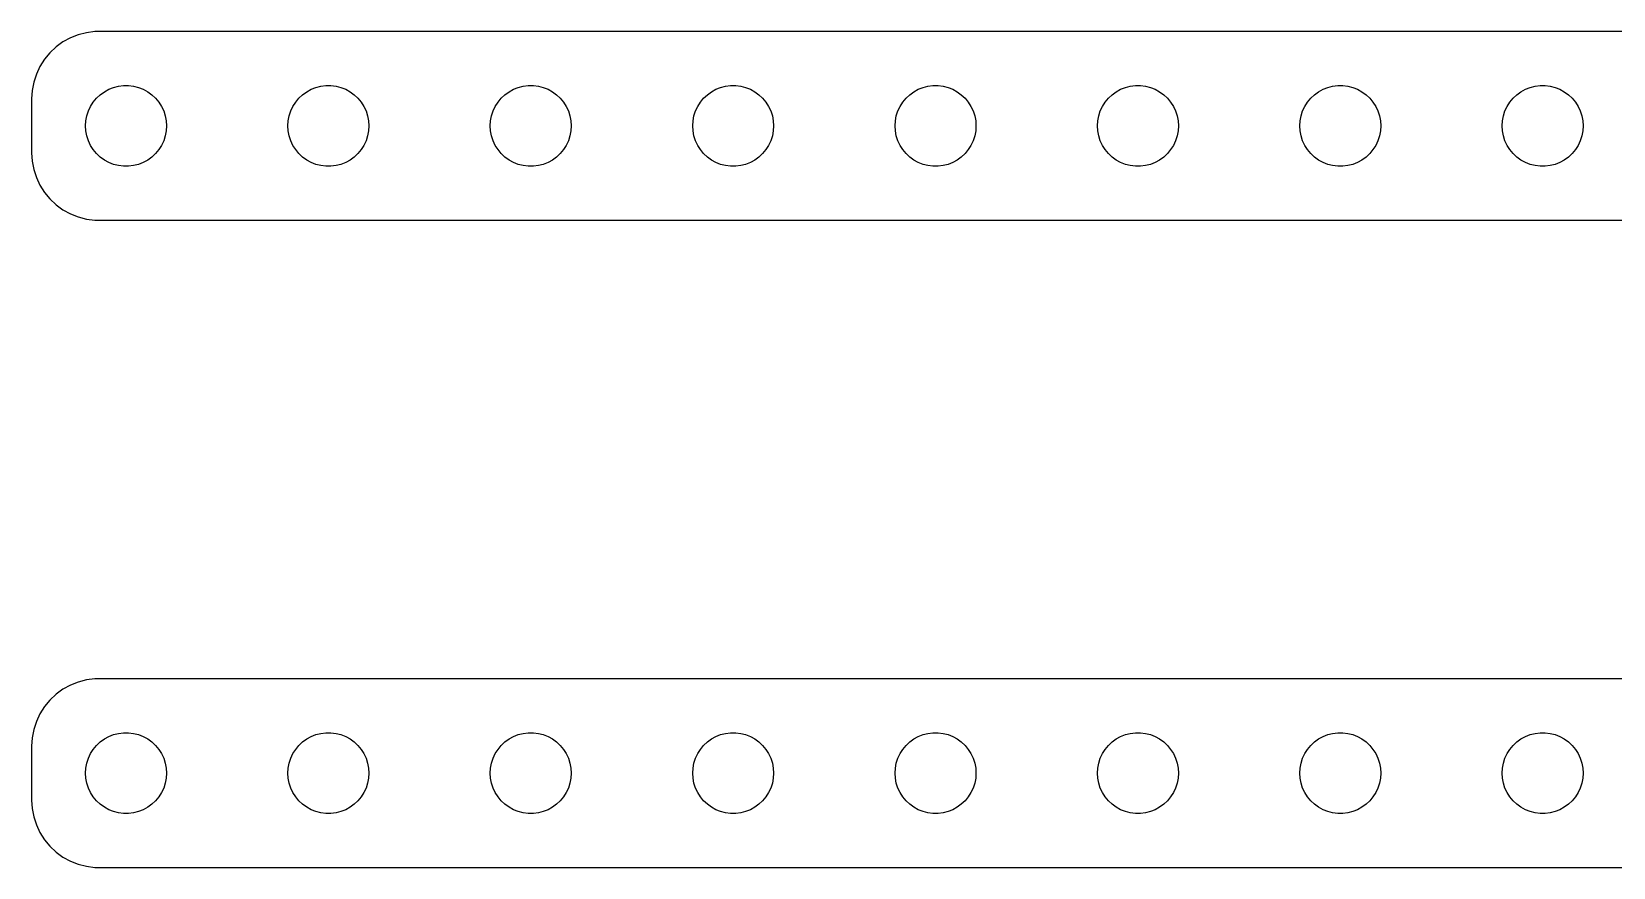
# Model space of a CAD drawing. Header units: metres. Extents: x -116 to 116, y 21 to 51.
# Drawn here: x -116 to -57.4, y 20.5 to 51.5 of the extents above; entities that cross this region are included whole.
import ezdxf

# ---------------------------------------------------------------- set-up
doc = ezdxf.new("R2010")
doc.units = ezdxf.units.M

msp = doc.modelspace()

# ---------------------------------------------------------------- linework, layer by layer
for p, q in [((-114.84, 51.1108), (-115.094, 50.9263)), ((-114.564, 51.2621), (-114.84, 51.1108)), ((-114.273, 51.3776), (-114.564, 51.2621)), ((-113.968, 51.4557), (-114.273, 51.3776)), ((-113.657, 51.4951), (-113.968, 51.4557)), ((113.657, 51.4951), (-113.657, 51.4951)), ((-115.523, 50.4695), (-115.691, 50.2044)), ((-115.322, 50.7114), (-115.523, 50.4695)), ((-115.094, 50.9263), (-115.322, 50.7114)), ((-115.824, 49.9203), (-115.921, 49.6217)), ((-115.691, 50.2044), (-115.824, 49.9203)), ((-115.98, 49.3133), (-116, 49)), ((-115.921, 49.6217), (-115.98, 49.3133)), ((-113.456, 49.1558), (-113.304, 49.2665)), ((-113.304, 49.2665), (-113.139, 49.3572)), ((-113.139, 49.3572), (-112.964, 49.4266)), ((-112.964, 49.4266), (-112.781, 49.4734)), ((-112.781, 49.4734), (-112.594, 49.497)), ((-112.594, 49.497), (-112.406, 49.497)), ((-112.406, 49.497), (-112.219, 49.4734)), ((-112.219, 49.4734), (-112.036, 49.4266)), ((-112.036, 49.4266), (-111.861, 49.3572)), ((-111.861, 49.3572), (-111.696, 49.2665)), ((-111.696, 49.2665), (-111.544, 49.1558)), ((-105.956, 49.1558), (-105.804, 49.2665)), ((-105.804, 49.2665), (-105.639, 49.3572)), ((-105.639, 49.3572), (-105.464, 49.4266)), ((-105.464, 49.4266), (-105.281, 49.4734)), ((-105.281, 49.4734), (-105.094, 49.497)), ((-105.094, 49.497), (-104.906, 49.497)), ((-104.906, 49.497), (-104.719, 49.4734)), ((-104.719, 49.4734), (-104.536, 49.4266)), ((-104.536, 49.4266), (-104.361, 49.3572)), ((-104.361, 49.3572), (-104.196, 49.2665)), ((-104.196, 49.2665), (-104.044, 49.1558)), ((-98.4561, 49.1558), (-98.3037, 49.2665)), ((-98.3037, 49.2665), (-98.1387, 49.3572)), ((-98.1387, 49.3572), (-97.9635, 49.4266)), ((-97.9635, 49.4266), (-97.7811, 49.4734)), ((-97.7811, 49.4734), (-97.5942, 49.497)), ((-97.5942, 49.497), (-97.4058, 49.497)), ((-97.4058, 49.497), (-97.2189, 49.4734)), ((-97.2189, 49.4734), (-97.0365, 49.4266)), ((-97.0365, 49.4266), (-96.8613, 49.3572)), ((-96.8613, 49.3572), (-96.6963, 49.2665)), ((-96.6963, 49.2665), (-96.5439, 49.1558)), ((-90.9561, 49.1558), (-90.8037, 49.2665)), ((-90.8037, 49.2665), (-90.6387, 49.3572)), ((-90.6387, 49.3572), (-90.4635, 49.4266)), ((-90.4635, 49.4266), (-90.2811, 49.4734)), ((-90.2811, 49.4734), (-90.0942, 49.497)), ((-90.0942, 49.497), (-89.9058, 49.497)), ((-89.9058, 49.497), (-89.7189, 49.4734)), ((-89.7189, 49.4734), (-89.5365, 49.4266)), ((-89.5365, 49.4266), (-89.3613, 49.3572)), ((-89.3613, 49.3572), (-89.1963, 49.2665)), ((-89.1963, 49.2665), (-89.0439, 49.1558)), ((-83.4561, 49.1558), (-83.3037, 49.2665)), ((-83.3037, 49.2665), (-83.1387, 49.3572)), ((-83.1387, 49.3572), (-82.9635, 49.4266)), ((-82.9635, 49.4266), (-82.7811, 49.4734)), ((-82.7811, 49.4734), (-82.5942, 49.497)), ((-82.5942, 49.497), (-82.4058, 49.497)), ((-82.4058, 49.497), (-82.2189, 49.4734)), ((-82.2189, 49.4734), (-82.0365, 49.4266)), ((-82.0365, 49.4266), (-81.8613, 49.3572)), ((-81.8613, 49.3572), (-81.6963, 49.2665)), ((-81.6963, 49.2665), (-81.5439, 49.1558)), ((-75.9561, 49.1558), (-75.8037, 49.2665)), ((-75.8037, 49.2665), (-75.6387, 49.3572)), ((-75.6387, 49.3572), (-75.4635, 49.4266)), ((-75.4635, 49.4266), (-75.2811, 49.4734)), ((-75.2811, 49.4734), (-75.0942, 49.497)), ((-75.0942, 49.497), (-74.9058, 49.497)), ((-74.9058, 49.497), (-74.7189, 49.4734)), ((-74.7189, 49.4734), (-74.5365, 49.4266)), ((-74.5365, 49.4266), (-74.3613, 49.3572)), ((-74.3613, 49.3572), (-74.1963, 49.2665)), ((-74.1963, 49.2665), (-74.0439, 49.1558)), ((-68.4561, 49.1558), (-68.3037, 49.2665)), ((-68.3037, 49.2665), (-68.1387, 49.3572)), ((-68.1387, 49.3572), (-67.9635, 49.4266)), ((-67.9635, 49.4266), (-67.7811, 49.4734)), ((-67.7811, 49.4734), (-67.5942, 49.497)), ((-67.5942, 49.497), (-67.4058, 49.497)), ((-67.4058, 49.497), (-67.2189, 49.4734)), ((-67.2189, 49.4734), (-67.0365, 49.4266)), ((-67.0365, 49.4266), (-66.8613, 49.3572)), ((-66.8613, 49.3572), (-66.6963, 49.2665)), ((-66.6963, 49.2665), (-66.5439, 49.1558)), ((-60.9561, 49.1558), (-60.8037, 49.2665)), ((-60.8037, 49.2665), (-60.6387, 49.3572)), ((-60.6387, 49.3572), (-60.4635, 49.4266)), ((-60.4635, 49.4266), (-60.2811, 49.4734)), ((-60.2811, 49.4734), (-60.0942, 49.497)), ((-60.0942, 49.497), (-59.9058, 49.497)), ((-59.9058, 49.497), (-59.7189, 49.4734)), ((-59.7189, 49.4734), (-59.5365, 49.4266)), ((-59.5365, 49.4266), (-59.3613, 49.3572)), ((-59.3613, 49.3572), (-59.1963, 49.2665)), ((-59.1963, 49.2665), (-59.0439, 49.1558)), ((-116, 49), (-116, 47)), ((-113.895, 48.5522), (-113.814, 48.7226)), ((-113.814, 48.7226), (-113.714, 48.8817)), ((-113.714, 48.8817), (-113.593, 49.0268)), ((-113.593, 49.0268), (-113.456, 49.1558)), ((-111.544, 49.1558), (-111.407, 49.0268)), ((-111.407, 49.0268), (-111.286, 48.8817)), ((-111.286, 48.8817), (-111.186, 48.7226)), ((-111.186, 48.7226), (-111.105, 48.5522)), ((-106.395, 48.5522), (-106.314, 48.7226)), ((-106.314, 48.7226), (-106.214, 48.8817)), ((-106.214, 48.8817), (-106.093, 49.0268)), ((-106.093, 49.0268), (-105.956, 49.1558)), ((-104.044, 49.1558), (-103.907, 49.0268)), ((-103.907, 49.0268), (-103.786, 48.8817)), ((-103.786, 48.8817), (-103.686, 48.7226)), ((-103.686, 48.7226), (-103.605, 48.5522)), ((-98.8947, 48.5522), (-98.8145, 48.7226)), ((-98.8145, 48.7226), (-98.7135, 48.8817)), ((-98.7135, 48.8817), (-98.5934, 49.0268)), ((-98.5934, 49.0268), (-98.4561, 49.1558)), ((-96.5439, 49.1558), (-96.4065, 49.0268)), ((-96.4065, 49.0268), (-96.2865, 48.8817)), ((-96.2865, 48.8817), (-96.1855, 48.7226)), ((-96.1855, 48.7226), (-96.1053, 48.5522)), ((-91.3947, 48.5522), (-91.3145, 48.7226)), ((-91.3145, 48.7226), (-91.2135, 48.8817)), ((-91.2135, 48.8817), (-91.0934, 49.0268)), ((-91.0934, 49.0268), (-90.9561, 49.1558)), ((-89.0439, 49.1558), (-88.9065, 49.0268)), ((-88.9065, 49.0268), (-88.7865, 48.8817)), ((-88.7865, 48.8817), (-88.6855, 48.7226)), ((-88.6855, 48.7226), (-88.6053, 48.5522)), ((-83.8947, 48.5522), (-83.8145, 48.7226)), ((-83.8145, 48.7226), (-83.7135, 48.8817)), ((-83.7135, 48.8817), (-83.5934, 49.0268)), ((-83.5934, 49.0268), (-83.4561, 49.1558)), ((-81.5439, 49.1558), (-81.4065, 49.0268)), ((-81.4065, 49.0268), (-81.2865, 48.8817)), ((-81.2865, 48.8817), (-81.1855, 48.7226)), ((-81.1855, 48.7226), (-81.1053, 48.5522)), ((-76.3947, 48.5522), (-76.3145, 48.7226)), ((-76.3145, 48.7226), (-76.2135, 48.8817)), ((-76.2135, 48.8817), (-76.0934, 49.0268)), ((-76.0934, 49.0268), (-75.9561, 49.1558)), ((-74.0439, 49.1558), (-73.9065, 49.0268)), ((-73.9065, 49.0268), (-73.7865, 48.8817)), ((-73.7865, 48.8817), (-73.6855, 48.7226)), ((-73.6855, 48.7226), (-73.6053, 48.5522)), ((-68.8947, 48.5522), (-68.8145, 48.7226)), ((-68.8145, 48.7226), (-68.7135, 48.8817)), ((-68.7135, 48.8817), (-68.5934, 49.0268)), ((-68.5934, 49.0268), (-68.4561, 49.1558)), ((-66.5439, 49.1558), (-66.4065, 49.0268)), ((-66.4065, 49.0268), (-66.2865, 48.8817)), ((-66.2865, 48.8817), (-66.1855, 48.7226)), ((-66.1855, 48.7226), (-66.1053, 48.5522)), ((-61.3947, 48.5522), (-61.3145, 48.7226)), ((-61.3145, 48.7226), (-61.2135, 48.8817)), ((-61.2135, 48.8817), (-61.0934, 49.0268)), ((-61.0934, 49.0268), (-60.9561, 49.1558)), ((-59.0439, 49.1558), (-58.9065, 49.0268)), ((-58.9065, 49.0268), (-58.7865, 48.8817)), ((-58.7865, 48.8817), (-58.6855, 48.7226)), ((-58.6855, 48.7226), (-58.6053, 48.5522)), ((-114, 48), (-113.988, 48.188)), ((-113.988, 48.188), (-113.953, 48.373)), ((-113.953, 48.373), (-113.895, 48.5522)), ((-111.105, 48.5522), (-111.047, 48.373)), ((-111.047, 48.373), (-111.012, 48.188)), ((-111.012, 48.188), (-111, 48)), ((-106.5, 48), (-106.488, 48.188)), ((-106.488, 48.188), (-106.453, 48.373)), ((-106.453, 48.373), (-106.395, 48.5522)), ((-103.605, 48.5522), (-103.547, 48.373)), ((-103.547, 48.373), (-103.512, 48.188)), ((-103.512, 48.188), (-103.5, 48)), ((-99, 48), (-98.9882, 48.188)), ((-98.9882, 48.188), (-98.9529, 48.373)), ((-98.9529, 48.373), (-98.8947, 48.5522)), ((-96.1053, 48.5522), (-96.0471, 48.373)), ((-96.0471, 48.373), (-96.0118, 48.188)), ((-96.0118, 48.188), (-96, 48)), ((-91.5, 48), (-91.4882, 48.188)), ((-91.4882, 48.188), (-91.4529, 48.373)), ((-91.4529, 48.373), (-91.3947, 48.5522)), ((-88.6053, 48.5522), (-88.5471, 48.373)), ((-88.5471, 48.373), (-88.5118, 48.188)), ((-88.5118, 48.188), (-88.5, 48)), ((-84, 48), (-83.9882, 48.188)), ((-83.9882, 48.188), (-83.9529, 48.373)), ((-83.9529, 48.373), (-83.8947, 48.5522)), ((-81.1053, 48.5522), (-81.0471, 48.373)), ((-81.0471, 48.373), (-81.0118, 48.188)), ((-81.0118, 48.188), (-81, 48)), ((-76.5, 48), (-76.4882, 48.188)), ((-76.4882, 48.188), (-76.4529, 48.373)), ((-76.4529, 48.373), (-76.3947, 48.5522)), ((-73.6053, 48.5522), (-73.5471, 48.373)), ((-73.5471, 48.373), (-73.5118, 48.188)), ((-73.5118, 48.188), (-73.5, 48)), ((-69, 48), (-68.9882, 48.188)), ((-68.9882, 48.188), (-68.9529, 48.373)), ((-68.9529, 48.373), (-68.8947, 48.5522)), ((-66.1053, 48.5522), (-66.0471, 48.373)), ((-66.0471, 48.373), (-66.0118, 48.188)), ((-66.0118, 48.188), (-66, 48)), ((-61.5, 48), (-61.4882, 48.188)), ((-61.4882, 48.188), (-61.4529, 48.373)), ((-61.4529, 48.373), (-61.3947, 48.5522)), ((-58.6053, 48.5522), (-58.5471, 48.373)), ((-58.5471, 48.373), (-58.5118, 48.188)), ((-58.5118, 48.188), (-58.5, 48)), ((-113.988, 47.812), (-114, 48)), ((-113.953, 47.627), (-113.988, 47.812)), ((-113.895, 47.4478), (-113.953, 47.627)), ((-111.047, 47.627), (-111.105, 47.4478)), ((-111.012, 47.812), (-111.047, 47.627)), ((-111, 48), (-111.012, 47.812)), ((-106.488, 47.812), (-106.5, 48)), ((-106.453, 47.627), (-106.488, 47.812)), ((-106.395, 47.4478), (-106.453, 47.627)), ((-103.547, 47.627), (-103.605, 47.4478)), ((-103.512, 47.812), (-103.547, 47.627)), ((-103.5, 48), (-103.512, 47.812)), ((-98.9882, 47.812), (-99, 48)), ((-98.9529, 47.627), (-98.9882, 47.812)), ((-98.8947, 47.4478), (-98.9529, 47.627)), ((-96.0471, 47.627), (-96.1053, 47.4478)), ((-96.0118, 47.812), (-96.0471, 47.627)), ((-96, 48), (-96.0118, 47.812)), ((-91.4882, 47.812), (-91.5, 48)), ((-91.4529, 47.627), (-91.4882, 47.812)), ((-91.3947, 47.4478), (-91.4529, 47.627)), ((-88.5471, 47.627), (-88.6053, 47.4478)), ((-88.5118, 47.812), (-88.5471, 47.627)), ((-88.5, 48), (-88.5118, 47.812)), ((-83.9882, 47.812), (-84, 48)), ((-83.9529, 47.627), (-83.9882, 47.812)), ((-83.8947, 47.4478), (-83.9529, 47.627)), ((-81.0471, 47.627), (-81.1053, 47.4478)), ((-81.0118, 47.812), (-81.0471, 47.627)), ((-81, 48), (-81.0118, 47.812)), ((-76.4882, 47.812), (-76.5, 48)), ((-76.4529, 47.627), (-76.4882, 47.812)), ((-76.3947, 47.4478), (-76.4529, 47.627)), ((-73.5471, 47.627), (-73.6053, 47.4478)), ((-73.5118, 47.812), (-73.5471, 47.627)), ((-73.5, 48), (-73.5118, 47.812)), ((-68.9882, 47.812), (-69, 48)), ((-68.9529, 47.627), (-68.9882, 47.812)), ((-68.8947, 47.4478), (-68.9529, 47.627)), ((-66.0471, 47.627), (-66.1053, 47.4478)), ((-66.0118, 47.812), (-66.0471, 47.627)), ((-66, 48), (-66.0118, 47.812)), ((-61.4882, 47.812), (-61.5, 48)), ((-61.4529, 47.627), (-61.4882, 47.812)), ((-61.3947, 47.4478), (-61.4529, 47.627)), ((-58.5471, 47.627), (-58.6053, 47.4478)), ((-58.5118, 47.812), (-58.5471, 47.627)), ((-58.5, 48), (-58.5118, 47.812)), ((-116, 47), (-115.98, 46.6867)), ((-113.814, 47.2774), (-113.895, 47.4478)), ((-113.714, 47.1183), (-113.814, 47.2774)), ((-113.593, 46.9732), (-113.714, 47.1183)), ((-113.456, 46.8442), (-113.593, 46.9732)), ((-111.407, 46.9732), (-111.544, 46.8442)), ((-111.286, 47.1183), (-111.407, 46.9732)), ((-111.186, 47.2774), (-111.286, 47.1183)), ((-111.105, 47.4478), (-111.186, 47.2774)), ((-106.314, 47.2774), (-106.395, 47.4478)), ((-106.214, 47.1183), (-106.314, 47.2774)), ((-106.093, 46.9732), (-106.214, 47.1183)), ((-105.956, 46.8442), (-106.093, 46.9732)), ((-103.907, 46.9732), (-104.044, 46.8442)), ((-103.786, 47.1183), (-103.907, 46.9732)), ((-103.686, 47.2774), (-103.786, 47.1183)), ((-103.605, 47.4478), (-103.686, 47.2774)), ((-98.8145, 47.2774), (-98.8947, 47.4478)), ((-98.7135, 47.1183), (-98.8145, 47.2774)), ((-98.5934, 46.9732), (-98.7135, 47.1183)), ((-98.4561, 46.8442), (-98.5934, 46.9732)), ((-96.4065, 46.9732), (-96.5439, 46.8442)), ((-96.2865, 47.1183), (-96.4065, 46.9732)), ((-96.1855, 47.2774), (-96.2865, 47.1183)), ((-96.1053, 47.4478), (-96.1855, 47.2774)), ((-91.3145, 47.2774), (-91.3947, 47.4478)), ((-91.2135, 47.1183), (-91.3145, 47.2774)), ((-91.0934, 46.9732), (-91.2135, 47.1183)), ((-90.9561, 46.8442), (-91.0934, 46.9732)), ((-88.9065, 46.9732), (-89.0439, 46.8442)), ((-88.7865, 47.1183), (-88.9065, 46.9732)), ((-88.6855, 47.2774), (-88.7865, 47.1183)), ((-88.6053, 47.4478), (-88.6855, 47.2774)), ((-83.8145, 47.2774), (-83.8947, 47.4478)), ((-83.7135, 47.1183), (-83.8145, 47.2774)), ((-83.5934, 46.9732), (-83.7135, 47.1183)), ((-83.4561, 46.8442), (-83.5934, 46.9732)), ((-81.4065, 46.9732), (-81.5439, 46.8442)), ((-81.2865, 47.1183), (-81.4065, 46.9732)), ((-81.1855, 47.2774), (-81.2865, 47.1183)), ((-81.1053, 47.4478), (-81.1855, 47.2774)), ((-76.3145, 47.2774), (-76.3947, 47.4478)), ((-76.2135, 47.1183), (-76.3145, 47.2774)), ((-76.0934, 46.9732), (-76.2135, 47.1183)), ((-75.9561, 46.8442), (-76.0934, 46.9732)), ((-73.9065, 46.9732), (-74.0439, 46.8442)), ((-73.7865, 47.1183), (-73.9065, 46.9732)), ((-73.6855, 47.2774), (-73.7865, 47.1183)), ((-73.6053, 47.4478), (-73.6855, 47.2774)), ((-68.8145, 47.2774), (-68.8947, 47.4478)), ((-68.7135, 47.1183), (-68.8145, 47.2774)), ((-68.5934, 46.9732), (-68.7135, 47.1183)), ((-68.4561, 46.8442), (-68.5934, 46.9732)), ((-66.4065, 46.9732), (-66.5439, 46.8442)), ((-66.2865, 47.1183), (-66.4065, 46.9732)), ((-66.1855, 47.2774), (-66.2865, 47.1183)), ((-66.1053, 47.4478), (-66.1855, 47.2774)), ((-61.3145, 47.2774), (-61.3947, 47.4478)), ((-61.2135, 47.1183), (-61.3145, 47.2774)), ((-61.0934, 46.9732), (-61.2135, 47.1183)), ((-60.9561, 46.8442), (-61.0934, 46.9732)), ((-58.9065, 46.9732), (-59.0439, 46.8442)), ((-58.7865, 47.1183), (-58.9065, 46.9732)), ((-58.6855, 47.2774), (-58.7865, 47.1183)), ((-58.6053, 47.4478), (-58.6855, 47.2774)), ((-115.98, 46.6867), (-115.921, 46.3783)), ((-115.921, 46.3783), (-115.824, 46.0797)), ((-113.304, 46.7335), (-113.456, 46.8442)), ((-113.139, 46.6428), (-113.304, 46.7335)), ((-112.964, 46.5734), (-113.139, 46.6428)), ((-112.781, 46.5266), (-112.964, 46.5734)), ((-112.594, 46.503), (-112.781, 46.5266)), ((-112.406, 46.503), (-112.594, 46.503)), ((-112.219, 46.5266), (-112.406, 46.503)), ((-112.036, 46.5734), (-112.219, 46.5266)), ((-111.861, 46.6428), (-112.036, 46.5734)), ((-111.696, 46.7335), (-111.861, 46.6428)), ((-111.544, 46.8442), (-111.696, 46.7335)), ((-105.804, 46.7335), (-105.956, 46.8442)), ((-105.639, 46.6428), (-105.804, 46.7335)), ((-105.464, 46.5734), (-105.639, 46.6428)), ((-105.281, 46.5266), (-105.464, 46.5734)), ((-105.094, 46.503), (-105.281, 46.5266)), ((-104.906, 46.503), (-105.094, 46.503)), ((-104.719, 46.5266), (-104.906, 46.503)), ((-104.536, 46.5734), (-104.719, 46.5266)), ((-104.361, 46.6428), (-104.536, 46.5734)), ((-104.196, 46.7335), (-104.361, 46.6428)), ((-104.044, 46.8442), (-104.196, 46.7335)), ((-98.3037, 46.7335), (-98.4561, 46.8442)), ((-98.1387, 46.6428), (-98.3037, 46.7335)), ((-97.9635, 46.5734), (-98.1387, 46.6428)), ((-97.7811, 46.5266), (-97.9635, 46.5734)), ((-97.5942, 46.503), (-97.7811, 46.5266)), ((-97.4058, 46.503), (-97.5942, 46.503)), ((-97.2189, 46.5266), (-97.4058, 46.503)), ((-97.0365, 46.5734), (-97.2189, 46.5266)), ((-96.8613, 46.6428), (-97.0365, 46.5734)), ((-96.6963, 46.7335), (-96.8613, 46.6428)), ((-96.5439, 46.8442), (-96.6963, 46.7335)), ((-90.8037, 46.7335), (-90.9561, 46.8442)), ((-90.6387, 46.6428), (-90.8037, 46.7335)), ((-90.4635, 46.5734), (-90.6387, 46.6428)), ((-90.2811, 46.5266), (-90.4635, 46.5734)), ((-90.0942, 46.503), (-90.2811, 46.5266)), ((-89.9058, 46.503), (-90.0942, 46.503)), ((-89.7189, 46.5266), (-89.9058, 46.503)), ((-89.5365, 46.5734), (-89.7189, 46.5266)), ((-89.3613, 46.6428), (-89.5365, 46.5734)), ((-89.1963, 46.7335), (-89.3613, 46.6428)), ((-89.0439, 46.8442), (-89.1963, 46.7335)), ((-83.3037, 46.7335), (-83.4561, 46.8442)), ((-83.1387, 46.6428), (-83.3037, 46.7335)), ((-82.9635, 46.5734), (-83.1387, 46.6428)), ((-82.7811, 46.5266), (-82.9635, 46.5734)), ((-82.5942, 46.503), (-82.7811, 46.5266)), ((-82.4058, 46.503), (-82.5942, 46.503)), ((-82.2189, 46.5266), (-82.4058, 46.503)), ((-82.0365, 46.5734), (-82.2189, 46.5266)), ((-81.8613, 46.6428), (-82.0365, 46.5734)), ((-81.6963, 46.7335), (-81.8613, 46.6428)), ((-81.5439, 46.8442), (-81.6963, 46.7335)), ((-75.8037, 46.7335), (-75.9561, 46.8442)), ((-75.6387, 46.6428), (-75.8037, 46.7335)), ((-75.4635, 46.5734), (-75.6387, 46.6428)), ((-75.2811, 46.5266), (-75.4635, 46.5734)), ((-75.0942, 46.503), (-75.2811, 46.5266)), ((-74.9058, 46.503), (-75.0942, 46.503)), ((-74.7189, 46.5266), (-74.9058, 46.503)), ((-74.5365, 46.5734), (-74.7189, 46.5266)), ((-74.3613, 46.6428), (-74.5365, 46.5734)), ((-74.1963, 46.7335), (-74.3613, 46.6428)), ((-74.0439, 46.8442), (-74.1963, 46.7335)), ((-68.3037, 46.7335), (-68.4561, 46.8442)), ((-68.1387, 46.6428), (-68.3037, 46.7335)), ((-67.9635, 46.5734), (-68.1387, 46.6428)), ((-67.7811, 46.5266), (-67.9635, 46.5734)), ((-67.5942, 46.503), (-67.7811, 46.5266)), ((-67.4058, 46.503), (-67.5942, 46.503)), ((-67.2189, 46.5266), (-67.4058, 46.503)), ((-67.0365, 46.5734), (-67.2189, 46.5266)), ((-66.8613, 46.6428), (-67.0365, 46.5734)), ((-66.6963, 46.7335), (-66.8613, 46.6428)), ((-66.5439, 46.8442), (-66.6963, 46.7335)), ((-60.8037, 46.7335), (-60.9561, 46.8442)), ((-60.6387, 46.6428), (-60.8037, 46.7335)), ((-60.4635, 46.5734), (-60.6387, 46.6428)), ((-60.2811, 46.5266), (-60.4635, 46.5734)), ((-60.0942, 46.503), (-60.2811, 46.5266)), ((-59.9058, 46.503), (-60.0942, 46.503)), ((-59.7189, 46.5266), (-59.9058, 46.503)), ((-59.5365, 46.5734), (-59.7189, 46.5266)), ((-59.3613, 46.6428), (-59.5365, 46.5734)), ((-59.1963, 46.7335), (-59.3613, 46.6428)), ((-59.0439, 46.8442), (-59.1963, 46.7335)), ((-115.824, 46.0797), (-115.691, 45.7956)), ((-115.691, 45.7956), (-115.523, 45.5305)), ((-115.523, 45.5305), (-115.322, 45.2886)), ((-115.322, 45.2886), (-115.094, 45.0737)), ((-115.094, 45.0737), (-114.84, 44.8892)), ((-114.84, 44.8892), (-114.564, 44.7379)), ((-114.564, 44.7379), (-114.273, 44.6224)), ((-114.273, 44.6224), (-113.968, 44.5443)), ((-113.968, 44.5443), (-113.657, 44.5049)), ((-113.657, 44.5049), (113.657, 44.5049)), ((-114.84, 27.1108), (-115.094, 26.9263)), ((-114.564, 27.2621), (-114.84, 27.1108)), ((-114.273, 27.3776), (-114.564, 27.2621)), ((-113.968, 27.4557), (-114.273, 27.3776)), ((-113.657, 27.4951), (-113.968, 27.4557)), ((113.657, 27.4951), (-113.657, 27.4951)), ((-115.523, 26.4695), (-115.691, 26.2044)), ((-115.322, 26.7114), (-115.523, 26.4695)), ((-115.094, 26.9263), (-115.322, 26.7114)), ((-115.824, 25.9203), (-115.921, 25.6217)), ((-115.691, 26.2044), (-115.824, 25.9203)), ((-115.98, 25.3133), (-116, 25)), ((-115.921, 25.6217), (-115.98, 25.3133)), ((-113.456, 25.1558), (-113.304, 25.2665)), ((-113.304, 25.2665), (-113.139, 25.3572)), ((-113.139, 25.3572), (-112.964, 25.4266)), ((-112.964, 25.4266), (-112.781, 25.4734)), ((-112.781, 25.4734), (-112.594, 25.497)), ((-112.594, 25.497), (-112.406, 25.497)), ((-112.406, 25.497), (-112.219, 25.4734)), ((-112.219, 25.4734), (-112.036, 25.4266)), ((-112.036, 25.4266), (-111.861, 25.3572)), ((-111.861, 25.3572), (-111.696, 25.2665)), ((-111.696, 25.2665), (-111.544, 25.1558)), ((-105.956, 25.1558), (-105.804, 25.2665)), ((-105.804, 25.2665), (-105.639, 25.3572)), ((-105.639, 25.3572), (-105.464, 25.4266)), ((-105.464, 25.4266), (-105.281, 25.4734)), ((-105.281, 25.4734), (-105.094, 25.497)), ((-105.094, 25.497), (-104.906, 25.497)), ((-104.906, 25.497), (-104.719, 25.4734)), ((-104.719, 25.4734), (-104.536, 25.4266)), ((-104.536, 25.4266), (-104.361, 25.3572)), ((-104.361, 25.3572), (-104.196, 25.2665)), ((-104.196, 25.2665), (-104.044, 25.1558)), ((-98.4561, 25.1558), (-98.3037, 25.2665)), ((-98.3037, 25.2665), (-98.1387, 25.3572)), ((-98.1387, 25.3572), (-97.9635, 25.4266)), ((-97.9635, 25.4266), (-97.7811, 25.4734)), ((-97.7811, 25.4734), (-97.5942, 25.497)), ((-97.5942, 25.497), (-97.4058, 25.497)), ((-97.4058, 25.497), (-97.2189, 25.4734)), ((-97.2189, 25.4734), (-97.0365, 25.4266)), ((-97.0365, 25.4266), (-96.8613, 25.3572)), ((-96.8613, 25.3572), (-96.6963, 25.2665)), ((-96.6963, 25.2665), (-96.5439, 25.1558)), ((-90.9561, 25.1558), (-90.8037, 25.2665)), ((-90.8037, 25.2665), (-90.6387, 25.3572)), ((-90.6387, 25.3572), (-90.4635, 25.4266)), ((-90.4635, 25.4266), (-90.2811, 25.4734)), ((-90.2811, 25.4734), (-90.0942, 25.497)), ((-90.0942, 25.497), (-89.9058, 25.497)), ((-89.9058, 25.497), (-89.7189, 25.4734)), ((-89.7189, 25.4734), (-89.5365, 25.4266)), ((-89.5365, 25.4266), (-89.3613, 25.3572)), ((-89.3613, 25.3572), (-89.1963, 25.2665)), ((-89.1963, 25.2665), (-89.0439, 25.1558)), ((-83.4561, 25.1558), (-83.3037, 25.2665)), ((-83.3037, 25.2665), (-83.1387, 25.3572)), ((-83.1387, 25.3572), (-82.9635, 25.4266)), ((-82.9635, 25.4266), (-82.7811, 25.4734)), ((-82.7811, 25.4734), (-82.5942, 25.497)), ((-82.5942, 25.497), (-82.4058, 25.497)), ((-82.4058, 25.497), (-82.2189, 25.4734)), ((-82.2189, 25.4734), (-82.0365, 25.4266)), ((-82.0365, 25.4266), (-81.8613, 25.3572)), ((-81.8613, 25.3572), (-81.6963, 25.2665)), ((-81.6963, 25.2665), (-81.5439, 25.1558)), ((-75.9561, 25.1558), (-75.8037, 25.2665)), ((-75.8037, 25.2665), (-75.6387, 25.3572)), ((-75.6387, 25.3572), (-75.4635, 25.4266)), ((-75.4635, 25.4266), (-75.2811, 25.4734)), ((-75.2811, 25.4734), (-75.0942, 25.497)), ((-75.0942, 25.497), (-74.9058, 25.497)), ((-74.9058, 25.497), (-74.7189, 25.4734)), ((-74.7189, 25.4734), (-74.5365, 25.4266)), ((-74.5365, 25.4266), (-74.3613, 25.3572)), ((-74.3613, 25.3572), (-74.1963, 25.2665)), ((-74.1963, 25.2665), (-74.0439, 25.1558)), ((-68.4561, 25.1558), (-68.3037, 25.2665)), ((-68.3037, 25.2665), (-68.1387, 25.3572)), ((-68.1387, 25.3572), (-67.9635, 25.4266)), ((-67.9635, 25.4266), (-67.7811, 25.4734)), ((-67.7811, 25.4734), (-67.5942, 25.497)), ((-67.5942, 25.497), (-67.4058, 25.497)), ((-67.4058, 25.497), (-67.2189, 25.4734)), ((-67.2189, 25.4734), (-67.0365, 25.4266)), ((-67.0365, 25.4266), (-66.8613, 25.3572)), ((-66.8613, 25.3572), (-66.6963, 25.2665)), ((-66.6963, 25.2665), (-66.5439, 25.1558)), ((-60.9561, 25.1558), (-60.8037, 25.2665)), ((-60.8037, 25.2665), (-60.6387, 25.3572)), ((-60.6387, 25.3572), (-60.4635, 25.4266)), ((-60.4635, 25.4266), (-60.2811, 25.4734)), ((-60.2811, 25.4734), (-60.0942, 25.497)), ((-60.0942, 25.497), (-59.9058, 25.497)), ((-59.9058, 25.497), (-59.7189, 25.4734)), ((-59.7189, 25.4734), (-59.5365, 25.4266)), ((-59.5365, 25.4266), (-59.3613, 25.3572)), ((-59.3613, 25.3572), (-59.1963, 25.2665)), ((-59.1963, 25.2665), (-59.0439, 25.1558)), ((-116, 25), (-116, 23)), ((-113.895, 24.5522), (-113.814, 24.7226)), ((-113.814, 24.7226), (-113.714, 24.8817)), ((-113.714, 24.8817), (-113.593, 25.0268)), ((-113.593, 25.0268), (-113.456, 25.1558)), ((-111.544, 25.1558), (-111.407, 25.0268)), ((-111.407, 25.0268), (-111.286, 24.8817)), ((-111.286, 24.8817), (-111.186, 24.7226)), ((-111.186, 24.7226), (-111.105, 24.5522)), ((-106.395, 24.5522), (-106.314, 24.7226)), ((-106.314, 24.7226), (-106.214, 24.8817)), ((-106.214, 24.8817), (-106.093, 25.0268)), ((-106.093, 25.0268), (-105.956, 25.1558)), ((-104.044, 25.1558), (-103.907, 25.0268)), ((-103.907, 25.0268), (-103.786, 24.8817)), ((-103.786, 24.8817), (-103.686, 24.7226)), ((-103.686, 24.7226), (-103.605, 24.5522)), ((-98.8947, 24.5522), (-98.8145, 24.7226)), ((-98.8145, 24.7226), (-98.7135, 24.8817)), ((-98.7135, 24.8817), (-98.5934, 25.0268)), ((-98.5934, 25.0268), (-98.4561, 25.1558)), ((-96.5439, 25.1558), (-96.4065, 25.0268)), ((-96.4065, 25.0268), (-96.2865, 24.8817)), ((-96.2865, 24.8817), (-96.1855, 24.7226)), ((-96.1855, 24.7226), (-96.1053, 24.5522)), ((-91.3947, 24.5522), (-91.3145, 24.7226)), ((-91.3145, 24.7226), (-91.2135, 24.8817)), ((-91.2135, 24.8817), (-91.0934, 25.0268)), ((-91.0934, 25.0268), (-90.9561, 25.1558)), ((-89.0439, 25.1558), (-88.9065, 25.0268)), ((-88.9065, 25.0268), (-88.7865, 24.8817)), ((-88.7865, 24.8817), (-88.6855, 24.7226)), ((-88.6855, 24.7226), (-88.6053, 24.5522)), ((-83.8947, 24.5522), (-83.8145, 24.7226)), ((-83.8145, 24.7226), (-83.7135, 24.8817)), ((-83.7135, 24.8817), (-83.5934, 25.0268)), ((-83.5934, 25.0268), (-83.4561, 25.1558)), ((-81.5439, 25.1558), (-81.4065, 25.0268)), ((-81.4065, 25.0268), (-81.2865, 24.8817)), ((-81.2865, 24.8817), (-81.1855, 24.7226)), ((-81.1855, 24.7226), (-81.1053, 24.5522)), ((-76.3947, 24.5522), (-76.3145, 24.7226)), ((-76.3145, 24.7226), (-76.2135, 24.8817)), ((-76.2135, 24.8817), (-76.0934, 25.0268)), ((-76.0934, 25.0268), (-75.9561, 25.1558)), ((-74.0439, 25.1558), (-73.9065, 25.0268)), ((-73.9065, 25.0268), (-73.7865, 24.8817)), ((-73.7865, 24.8817), (-73.6855, 24.7226)), ((-73.6855, 24.7226), (-73.6053, 24.5522)), ((-68.8947, 24.5522), (-68.8145, 24.7226)), ((-68.8145, 24.7226), (-68.7135, 24.8817)), ((-68.7135, 24.8817), (-68.5934, 25.0268)), ((-68.5934, 25.0268), (-68.4561, 25.1558)), ((-66.5439, 25.1558), (-66.4065, 25.0268)), ((-66.4065, 25.0268), (-66.2865, 24.8817)), ((-66.2865, 24.8817), (-66.1855, 24.7226)), ((-66.1855, 24.7226), (-66.1053, 24.5522)), ((-61.3947, 24.5522), (-61.3145, 24.7226)), ((-61.3145, 24.7226), (-61.2135, 24.8817)), ((-61.2135, 24.8817), (-61.0934, 25.0268)), ((-61.0934, 25.0268), (-60.9561, 25.1558)), ((-59.0439, 25.1558), (-58.9065, 25.0268)), ((-58.9065, 25.0268), (-58.7865, 24.8817)), ((-58.7865, 24.8817), (-58.6855, 24.7226)), ((-58.6855, 24.7226), (-58.6053, 24.5522)), ((-114, 24), (-113.988, 24.188)), ((-113.988, 24.188), (-113.953, 24.373)), ((-113.953, 24.373), (-113.895, 24.5522)), ((-111.105, 24.5522), (-111.047, 24.373)), ((-111.047, 24.373), (-111.012, 24.188)), ((-111.012, 24.188), (-111, 24)), ((-106.5, 24), (-106.488, 24.188)), ((-106.488, 24.188), (-106.453, 24.373)), ((-106.453, 24.373), (-106.395, 24.5522)), ((-103.605, 24.5522), (-103.547, 24.373)), ((-103.547, 24.373), (-103.512, 24.188)), ((-103.512, 24.188), (-103.5, 24)), ((-99, 24), (-98.9882, 24.188)), ((-98.9882, 24.188), (-98.9529, 24.373)), ((-98.9529, 24.373), (-98.8947, 24.5522)), ((-96.1053, 24.5522), (-96.0471, 24.373)), ((-96.0471, 24.373), (-96.0118, 24.188)), ((-96.0118, 24.188), (-96, 24)), ((-91.5, 24), (-91.4882, 24.188)), ((-91.4882, 24.188), (-91.4529, 24.373)), ((-91.4529, 24.373), (-91.3947, 24.5522)), ((-88.6053, 24.5522), (-88.5471, 24.373)), ((-88.5471, 24.373), (-88.5118, 24.188)), ((-88.5118, 24.188), (-88.5, 24)), ((-84, 24), (-83.9882, 24.188)), ((-83.9882, 24.188), (-83.9529, 24.373)), ((-83.9529, 24.373), (-83.8947, 24.5522)), ((-81.1053, 24.5522), (-81.0471, 24.373)), ((-81.0471, 24.373), (-81.0118, 24.188)), ((-81.0118, 24.188), (-81, 24)), ((-76.5, 24), (-76.4882, 24.188)), ((-76.4882, 24.188), (-76.4529, 24.373)), ((-76.4529, 24.373), (-76.3947, 24.5522)), ((-73.6053, 24.5522), (-73.5471, 24.373)), ((-73.5471, 24.373), (-73.5118, 24.188)), ((-73.5118, 24.188), (-73.5, 24)), ((-69, 24), (-68.9882, 24.188)), ((-68.9882, 24.188), (-68.9529, 24.373)), ((-68.9529, 24.373), (-68.8947, 24.5522)), ((-66.1053, 24.5522), (-66.0471, 24.373)), ((-66.0471, 24.373), (-66.0118, 24.188)), ((-66.0118, 24.188), (-66, 24)), ((-61.5, 24), (-61.4882, 24.188)), ((-61.4882, 24.188), (-61.4529, 24.373)), ((-61.4529, 24.373), (-61.3947, 24.5522)), ((-58.6053, 24.5522), (-58.5471, 24.373)), ((-58.5471, 24.373), (-58.5118, 24.188)), ((-58.5118, 24.188), (-58.5, 24)), ((-113.988, 23.812), (-114, 24)), ((-113.953, 23.627), (-113.988, 23.812)), ((-113.895, 23.4478), (-113.953, 23.627)), ((-111.047, 23.627), (-111.105, 23.4478)), ((-111.012, 23.812), (-111.047, 23.627)), ((-111, 24), (-111.012, 23.812)), ((-106.488, 23.812), (-106.5, 24)), ((-106.453, 23.627), (-106.488, 23.812)), ((-106.395, 23.4478), (-106.453, 23.627)), ((-103.547, 23.627), (-103.605, 23.4478)), ((-103.512, 23.812), (-103.547, 23.627)), ((-103.5, 24), (-103.512, 23.812)), ((-98.9882, 23.812), (-99, 24)), ((-98.9529, 23.627), (-98.9882, 23.812)), ((-98.8947, 23.4478), (-98.9529, 23.627)), ((-96.0471, 23.627), (-96.1053, 23.4478)), ((-96.0118, 23.812), (-96.0471, 23.627)), ((-96, 24), (-96.0118, 23.812)), ((-91.4882, 23.812), (-91.5, 24)), ((-91.4529, 23.627), (-91.4882, 23.812)), ((-91.3947, 23.4478), (-91.4529, 23.627)), ((-88.5471, 23.627), (-88.6053, 23.4478)), ((-88.5118, 23.812), (-88.5471, 23.627)), ((-88.5, 24), (-88.5118, 23.812)), ((-83.9882, 23.812), (-84, 24)), ((-83.9529, 23.627), (-83.9882, 23.812)), ((-83.8947, 23.4478), (-83.9529, 23.627)), ((-81.0471, 23.627), (-81.1053, 23.4478)), ((-81.0118, 23.812), (-81.0471, 23.627)), ((-81, 24), (-81.0118, 23.812)), ((-76.4882, 23.812), (-76.5, 24)), ((-76.4529, 23.627), (-76.4882, 23.812)), ((-76.3947, 23.4478), (-76.4529, 23.627)), ((-73.5471, 23.627), (-73.6053, 23.4478)), ((-73.5118, 23.812), (-73.5471, 23.627)), ((-73.5, 24), (-73.5118, 23.812)), ((-68.9882, 23.812), (-69, 24)), ((-68.9529, 23.627), (-68.9882, 23.812)), ((-68.8947, 23.4478), (-68.9529, 23.627)), ((-66.0471, 23.627), (-66.1053, 23.4478)), ((-66.0118, 23.812), (-66.0471, 23.627)), ((-66, 24), (-66.0118, 23.812)), ((-61.4882, 23.812), (-61.5, 24)), ((-61.4529, 23.627), (-61.4882, 23.812)), ((-61.3947, 23.4478), (-61.4529, 23.627)), ((-58.5471, 23.627), (-58.6053, 23.4478)), ((-58.5118, 23.812), (-58.5471, 23.627)), ((-58.5, 24), (-58.5118, 23.812)), ((-116, 23), (-115.98, 22.6867)), ((-113.814, 23.2774), (-113.895, 23.4478)), ((-113.714, 23.1183), (-113.814, 23.2774)), ((-113.593, 22.9732), (-113.714, 23.1183)), ((-113.456, 22.8442), (-113.593, 22.9732)), ((-111.407, 22.9732), (-111.544, 22.8442)), ((-111.286, 23.1183), (-111.407, 22.9732)), ((-111.186, 23.2774), (-111.286, 23.1183)), ((-111.105, 23.4478), (-111.186, 23.2774)), ((-106.314, 23.2774), (-106.395, 23.4478)), ((-106.214, 23.1183), (-106.314, 23.2774)), ((-106.093, 22.9732), (-106.214, 23.1183)), ((-105.956, 22.8442), (-106.093, 22.9732)), ((-103.907, 22.9732), (-104.044, 22.8442)), ((-103.786, 23.1183), (-103.907, 22.9732)), ((-103.686, 23.2774), (-103.786, 23.1183)), ((-103.605, 23.4478), (-103.686, 23.2774)), ((-98.8145, 23.2774), (-98.8947, 23.4478)), ((-98.7135, 23.1183), (-98.8145, 23.2774)), ((-98.5934, 22.9732), (-98.7135, 23.1183)), ((-98.4561, 22.8442), (-98.5934, 22.9732)), ((-96.4065, 22.9732), (-96.5439, 22.8442)), ((-96.2865, 23.1183), (-96.4065, 22.9732)), ((-96.1855, 23.2774), (-96.2865, 23.1183)), ((-96.1053, 23.4478), (-96.1855, 23.2774)), ((-91.3145, 23.2774), (-91.3947, 23.4478)), ((-91.2135, 23.1183), (-91.3145, 23.2774)), ((-91.0934, 22.9732), (-91.2135, 23.1183)), ((-90.9561, 22.8442), (-91.0934, 22.9732)), ((-88.9065, 22.9732), (-89.0439, 22.8442)), ((-88.7865, 23.1183), (-88.9065, 22.9732)), ((-88.6855, 23.2774), (-88.7865, 23.1183)), ((-88.6053, 23.4478), (-88.6855, 23.2774)), ((-83.8145, 23.2774), (-83.8947, 23.4478)), ((-83.7135, 23.1183), (-83.8145, 23.2774)), ((-83.5934, 22.9732), (-83.7135, 23.1183)), ((-83.4561, 22.8442), (-83.5934, 22.9732)), ((-81.4065, 22.9732), (-81.5439, 22.8442)), ((-81.2865, 23.1183), (-81.4065, 22.9732)), ((-81.1855, 23.2774), (-81.2865, 23.1183)), ((-81.1053, 23.4478), (-81.1855, 23.2774)), ((-76.3145, 23.2774), (-76.3947, 23.4478)), ((-76.2135, 23.1183), (-76.3145, 23.2774)), ((-76.0934, 22.9732), (-76.2135, 23.1183)), ((-75.9561, 22.8442), (-76.0934, 22.9732)), ((-73.9065, 22.9732), (-74.0439, 22.8442)), ((-73.7865, 23.1183), (-73.9065, 22.9732)), ((-73.6855, 23.2774), (-73.7865, 23.1183)), ((-73.6053, 23.4478), (-73.6855, 23.2774)), ((-68.8145, 23.2774), (-68.8947, 23.4478)), ((-68.7135, 23.1183), (-68.8145, 23.2774)), ((-68.5934, 22.9732), (-68.7135, 23.1183)), ((-68.4561, 22.8442), (-68.5934, 22.9732)), ((-66.4065, 22.9732), (-66.5439, 22.8442)), ((-66.2865, 23.1183), (-66.4065, 22.9732)), ((-66.1855, 23.2774), (-66.2865, 23.1183)), ((-66.1053, 23.4478), (-66.1855, 23.2774)), ((-61.3145, 23.2774), (-61.3947, 23.4478)), ((-61.2135, 23.1183), (-61.3145, 23.2774)), ((-61.0934, 22.9732), (-61.2135, 23.1183)), ((-60.9561, 22.8442), (-61.0934, 22.9732)), ((-58.9065, 22.9732), (-59.0439, 22.8442)), ((-58.7865, 23.1183), (-58.9065, 22.9732)), ((-58.6855, 23.2774), (-58.7865, 23.1183)), ((-58.6053, 23.4478), (-58.6855, 23.2774)), ((-115.98, 22.6867), (-115.921, 22.3783)), ((-115.921, 22.3783), (-115.824, 22.0797)), ((-113.304, 22.7335), (-113.456, 22.8442)), ((-113.139, 22.6428), (-113.304, 22.7335)), ((-112.964, 22.5734), (-113.139, 22.6428)), ((-112.781, 22.5266), (-112.964, 22.5734)), ((-112.594, 22.503), (-112.781, 22.5266)), ((-112.406, 22.503), (-112.594, 22.503)), ((-112.219, 22.5266), (-112.406, 22.503)), ((-112.036, 22.5734), (-112.219, 22.5266)), ((-111.861, 22.6428), (-112.036, 22.5734)), ((-111.696, 22.7335), (-111.861, 22.6428)), ((-111.544, 22.8442), (-111.696, 22.7335)), ((-105.804, 22.7335), (-105.956, 22.8442)), ((-105.639, 22.6428), (-105.804, 22.7335)), ((-105.464, 22.5734), (-105.639, 22.6428)), ((-105.281, 22.5266), (-105.464, 22.5734)), ((-105.094, 22.503), (-105.281, 22.5266)), ((-104.906, 22.503), (-105.094, 22.503)), ((-104.719, 22.5266), (-104.906, 22.503)), ((-104.536, 22.5734), (-104.719, 22.5266)), ((-104.361, 22.6428), (-104.536, 22.5734)), ((-104.196, 22.7335), (-104.361, 22.6428)), ((-104.044, 22.8442), (-104.196, 22.7335)), ((-98.3037, 22.7335), (-98.4561, 22.8442)), ((-98.1387, 22.6428), (-98.3037, 22.7335)), ((-97.9635, 22.5734), (-98.1387, 22.6428)), ((-97.7811, 22.5266), (-97.9635, 22.5734)), ((-97.5942, 22.503), (-97.7811, 22.5266)), ((-97.4058, 22.503), (-97.5942, 22.503)), ((-97.2189, 22.5266), (-97.4058, 22.503)), ((-97.0365, 22.5734), (-97.2189, 22.5266)), ((-96.8613, 22.6428), (-97.0365, 22.5734)), ((-96.6963, 22.7335), (-96.8613, 22.6428)), ((-96.5439, 22.8442), (-96.6963, 22.7335)), ((-90.8037, 22.7335), (-90.9561, 22.8442)), ((-90.6387, 22.6428), (-90.8037, 22.7335)), ((-90.4635, 22.5734), (-90.6387, 22.6428)), ((-90.2811, 22.5266), (-90.4635, 22.5734)), ((-90.0942, 22.503), (-90.2811, 22.5266)), ((-89.9058, 22.503), (-90.0942, 22.503)), ((-89.7189, 22.5266), (-89.9058, 22.503)), ((-89.5365, 22.5734), (-89.7189, 22.5266)), ((-89.3613, 22.6428), (-89.5365, 22.5734)), ((-89.1963, 22.7335), (-89.3613, 22.6428)), ((-89.0439, 22.8442), (-89.1963, 22.7335)), ((-83.3037, 22.7335), (-83.4561, 22.8442)), ((-83.1387, 22.6428), (-83.3037, 22.7335)), ((-82.9635, 22.5734), (-83.1387, 22.6428)), ((-82.7811, 22.5266), (-82.9635, 22.5734)), ((-82.5942, 22.503), (-82.7811, 22.5266)), ((-82.4058, 22.503), (-82.5942, 22.503)), ((-82.2189, 22.5266), (-82.4058, 22.503)), ((-82.0365, 22.5734), (-82.2189, 22.5266)), ((-81.8613, 22.6428), (-82.0365, 22.5734)), ((-81.6963, 22.7335), (-81.8613, 22.6428)), ((-81.5439, 22.8442), (-81.6963, 22.7335)), ((-75.8037, 22.7335), (-75.9561, 22.8442)), ((-75.6387, 22.6428), (-75.8037, 22.7335)), ((-75.4635, 22.5734), (-75.6387, 22.6428)), ((-75.2811, 22.5266), (-75.4635, 22.5734)), ((-75.0942, 22.503), (-75.2811, 22.5266)), ((-74.9058, 22.503), (-75.0942, 22.503)), ((-74.7189, 22.5266), (-74.9058, 22.503)), ((-74.5365, 22.5734), (-74.7189, 22.5266)), ((-74.3613, 22.6428), (-74.5365, 22.5734)), ((-74.1963, 22.7335), (-74.3613, 22.6428)), ((-74.0439, 22.8442), (-74.1963, 22.7335)), ((-68.3037, 22.7335), (-68.4561, 22.8442)), ((-68.1387, 22.6428), (-68.3037, 22.7335)), ((-67.9635, 22.5734), (-68.1387, 22.6428)), ((-67.7811, 22.5266), (-67.9635, 22.5734)), ((-67.5942, 22.503), (-67.7811, 22.5266)), ((-67.4058, 22.503), (-67.5942, 22.503)), ((-67.2189, 22.5266), (-67.4058, 22.503)), ((-67.0365, 22.5734), (-67.2189, 22.5266)), ((-66.8613, 22.6428), (-67.0365, 22.5734)), ((-66.6963, 22.7335), (-66.8613, 22.6428)), ((-66.5439, 22.8442), (-66.6963, 22.7335)), ((-60.8037, 22.7335), (-60.9561, 22.8442)), ((-60.6387, 22.6428), (-60.8037, 22.7335)), ((-60.4635, 22.5734), (-60.6387, 22.6428)), ((-60.2811, 22.5266), (-60.4635, 22.5734)), ((-60.0942, 22.503), (-60.2811, 22.5266)), ((-59.9058, 22.503), (-60.0942, 22.503)), ((-59.7189, 22.5266), (-59.9058, 22.503)), ((-59.5365, 22.5734), (-59.7189, 22.5266)), ((-59.3613, 22.6428), (-59.5365, 22.5734)), ((-59.1963, 22.7335), (-59.3613, 22.6428)), ((-59.0439, 22.8442), (-59.1963, 22.7335)), ((-115.824, 22.0797), (-115.691, 21.7956)), ((-115.691, 21.7956), (-115.523, 21.5305)), ((-115.523, 21.5305), (-115.322, 21.2886)), ((-115.322, 21.2886), (-115.094, 21.0737)), ((-115.094, 21.0737), (-114.84, 20.8892)), ((-114.84, 20.8892), (-114.564, 20.7379)), ((-114.564, 20.7379), (-114.273, 20.6224)), ((-114.273, 20.6224), (-113.968, 20.5443)), ((-113.968, 20.5443), (-113.657, 20.5049)), ((-113.657, 20.5049), (113.657, 20.5049))]:
    msp.add_line(p, q)

doc.saveas('drawing.dxf')
